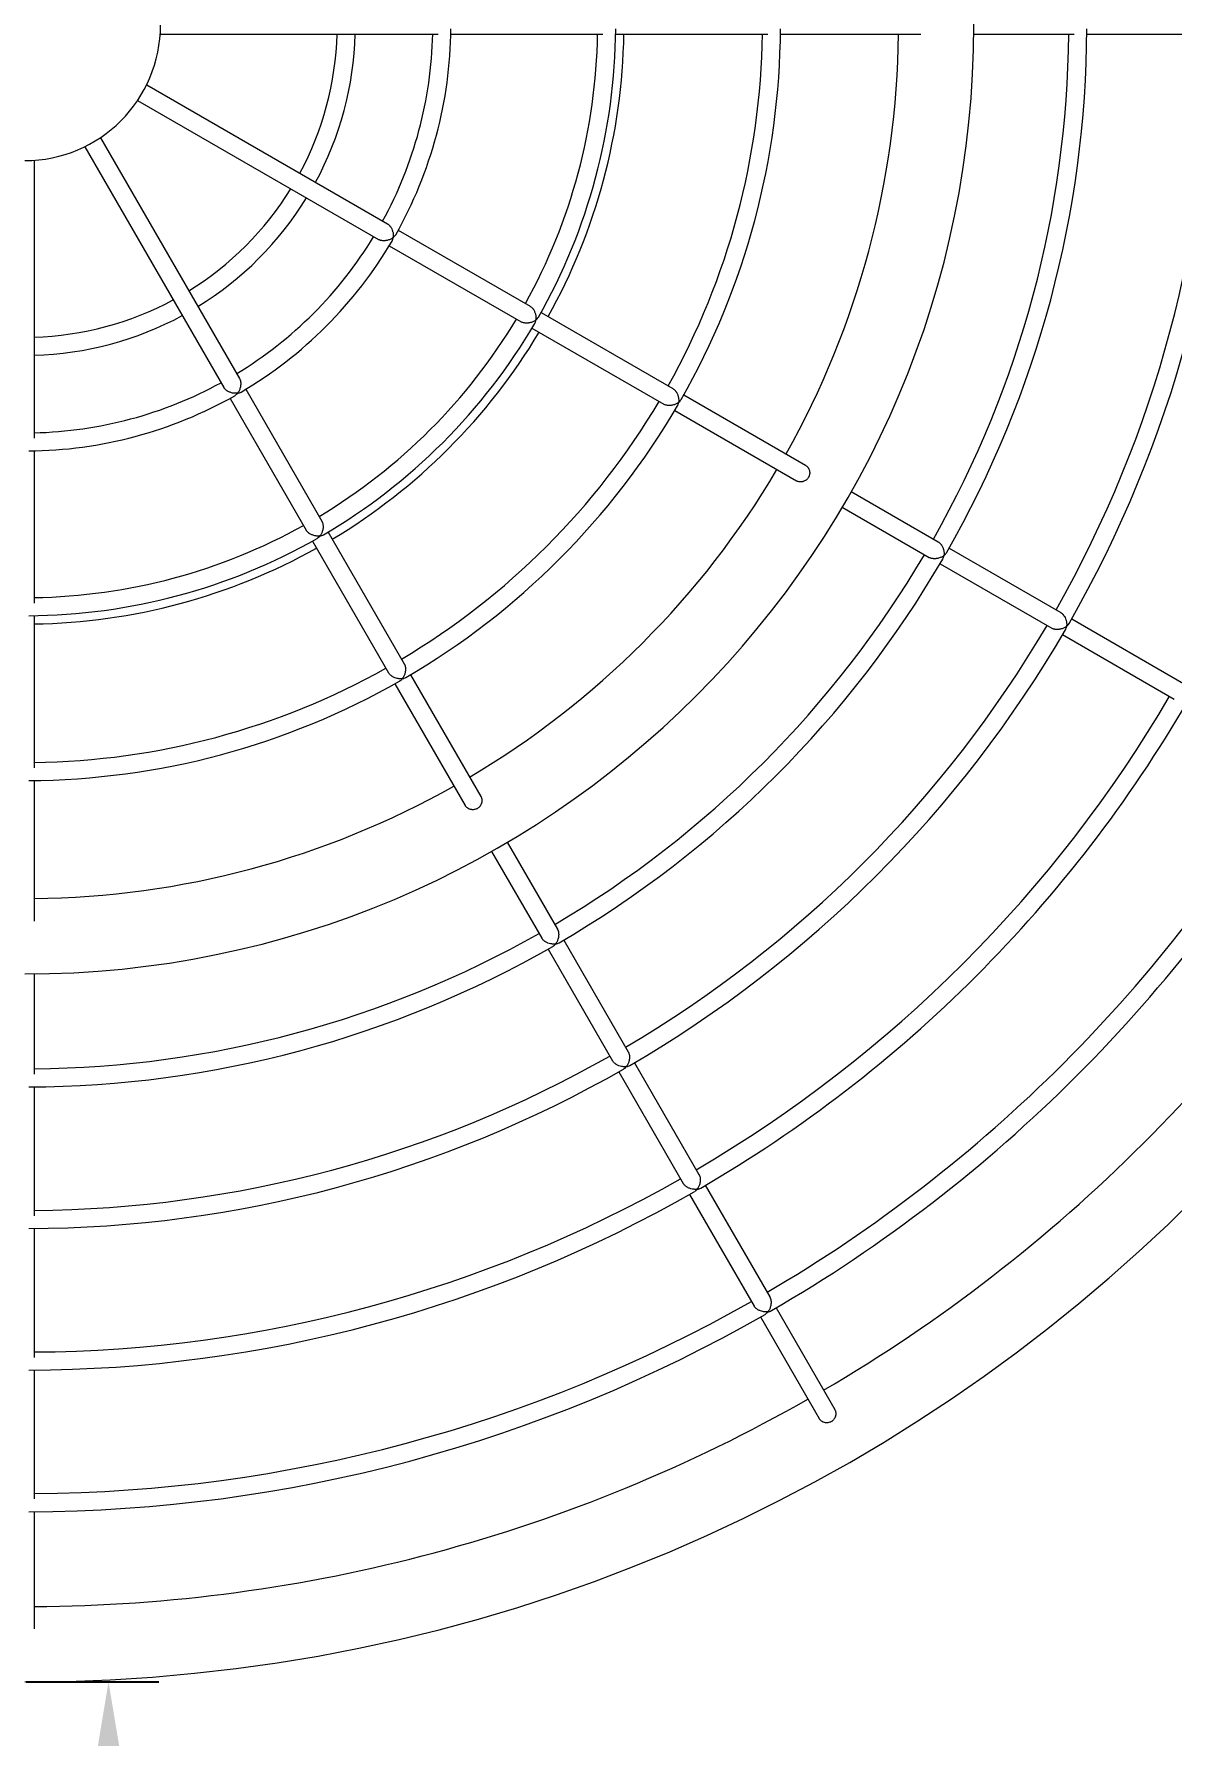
# Model space of a CAD drawing. Extents: x -3650 to 4616, y -3650 to 4857.
# Drawn here: x 9 to 1142, y -1704 to -9 of the extents above; entities that cross this region are included whole.
import ezdxf

# ---------------------------------------------------------------- set-up
doc = ezdxf.new("R2010")
doc.units = 0
doc.header["$LTSCALE"] = 5
doc.header["$PDMODE"] = 1
doc.header["$PDSIZE"] = 20
for name, color, linetype in [('PRODUCT', 3, 'CONTINUOUS'), ('REFERENCE', 9, 'CONTINUOUS'), ('REVIEW_REQUIRED', 30, 'CONTINUOUS')]:
    doc.layers.add(name, color=color, linetype=linetype)
doc.styles.add('LG1', font='arial.ttf', dxfattribs={"height": 185})
doc.styles.get("Standard").update_dxf_attribs({"font": 'SIMPLEX'})
doc.dimstyles.new('LG_DIM', dxfattribs={"dimtxt": 2.5, "dimasz": 2.5, "dimexe": 1.25, "dimexo": 0.625, "dimtad": 1, "dimlunit": 6, "dimtxsty": 'Standard', "dimcen": 2.5, "dimazin": 3, "dimtfac": 1, "dimtmove": 0, "dimatfit": 3, "dimarcsym": 0})

# ---------------------------------------------------------------- blocks, each defined once
blk = doc.blocks.new('*D2')
at = {"layer": 'REFERENCE', "color": 0, "ltscale": 40, "transparency": 16777216}
for p in [(0, 3650), (0, -3650), (4335.8, -3650)]:
    blk.add_point(p, dxfattribs=at)
at = {"layer": 'REVIEW_REQUIRED', "color": 0, "lineweight": -2, "ltscale": 40, "transparency": 16777216}
for p, q in [((1, 3650), (4385.8, 3650)), ((4335.8, 3530), (4335.8, 142.1)), ((4335.8, -3530), (4335.8, -146.9)), ((1, -3650), (4385.8, -3650))]:
    blk.add_line(p, q, dxfattribs=at)
at = {"layer": 'REVIEW_REQUIRED', "color": 0, "ltscale": 40, "transparency": 16777216}
for points in [[(4315.8, 3530), (4355.8, 3530), (4335.8, 3650)], [(4315.8, -3530), (4355.8, -3530), (4335.8, -3650)]]:
    blk.add_solid(points, dxfattribs=at)
at = {"layer": 'REVIEW_REQUIRED', "color": 4, "ltscale": 40, "transparency": 16777216, "insert": (4335.8, -2.4), "char_height": 185, "attachment_point": 5, "style": 'LG1'}
blk.add_mtext('\\A1;7300', dxfattribs=at)
blk = doc.blocks.new('200230pl')
at = {"layer": 'REVIEW_REQUIRED', "color": 0, "linetype": 'Continuous', "lineweight": 0}
for p, q in [((134.7, -9), (411.5, -9)), ((424.1, -9), (575.6, -9)), ((588.2, -9), (739.7, -9)), ((752.3, -9), (892.3, -9)), ((945, -9), (1044.8, -9)), ((1057.5, -9), (1185.8, -9)), ((121.2, -59.6), (360.9, -198)), ((112.2, -75.1), (351.9, -213.5)), ((75.1, -112.2), (213.5, -351.9)), ((9, -134.7), (9, -411.5)), ((59.6, -121.2), (198, -360.9)), ((362.8, -219.8), (494, -295.6)), ((371.8, -204.2), (503, -280)), ((513.9, -286.3), (645.1, -362.1)), ((504.9, -301.9), (636.1, -377.7)), ((204.2, -371.8), (280, -503)), ((219.8, -362.8), (295.6, -494)), ((656, -368.4), (777.2, -438.4)), ((647, -384), (768.2, -453.9)), ((9, -424.1), (9, -575.6)), ((822.9, -464.7), (909.4, -514.6)), ((813.9, -480.3), (900.4, -530.2)), ((301.9, -504.9), (377.7, -636.1)), ((286.3, -513.9), (362.1, -645.1)), ((920.3, -520.9), (1031.5, -585.1)), ((911.3, -536.5), (1022.5, -600.7)), ((9, -588.2), (9, -739.7)), ((1042.4, -591.4), (1153.6, -655.6)), ((1033.4, -607), (1144.6, -671.2)), ((368.4, -656), (438.3, -777.2)), ((384, -647), (453.9, -768.2)), ((9, -752.3), (9, -892.3)), ((464.7, -822.9), (514.6, -909.4)), ((480.3, -813.9), (530.2, -900.4)), ((536.5, -911.3), (600.7, -1022.5)), ((520.9, -920.3), (585.1, -1031.5)), ((9, -945), (9, -1044.8)), ((607, -1033.4), (671.2, -1144.6)), ((591.4, -1042.4), (655.6, -1153.6)), ((9, -1057.5), (9, -1185.8)), ((661.9, -1164.5), (726.1, -1275.7)), ((677.5, -1155.5), (741.7, -1266.7)), ((9, -1198.5), (9, -1326.8)), ((732.4, -1286.6), (790.9, -1387.8)), ((748, -1277.6), (806.4, -1378.8)), ((9, -1339.5), (9, -1467.8)), ((9, -1480.5), (9, -1597.3))]:
    blk.add_line(p, q, dxfattribs=at)
for radius, start, end in [(1650, 270, 90), (945, 270, 90), (135, 270, 0), (311, 331.6583, 358.3417), (329, 331.5676, 358.4324), (406.2, 331.2697, 358.7303), (424.2, 330.4973, 359.5027), (570.3, 330.9043, 359.0957), (588.3, 330.3577, 359.6423), (596.5, 330.8645, 359.1355), (734.4, 330.7022, 359.2978), (752.4, 330.2793, 359.7207), (870, 330.5927, 359.4073), (1039.5, 330.4961, 359.5039), (1057.5, 330.1984, 359.8016), (1180.5, 330.4368, 359.5632), (1198.5, 330.175, 359.825), (311, 301.6583, 328.3417), (329, 301.5676, 328.4324), (406.2, 301.2697, 328.7303), (424.2, 300.4973, 329.5027), (311, 271.6583, 298.3417), (329, 271.5676, 298.4324), (570.3, 300.9043, 329.0957), (588.3, 300.3577, 329.6423), (596.5, 300.8645, 329.1355), (424.2, 270.4973, 299.5027), (406.2, 271.2697, 298.7303), (734.4, 300.7022, 329.2978), (752.4, 300.2793, 329.7207), (870, 300.5927, 329.4073), (570.3, 270.9043, 299.0957), (588.3, 270.3577, 299.6423), (596.5, 270.8645, 299.1355), (1039.5, 300.4961, 329.5039), (1057.5, 300.1984, 329.8016), (1180.5, 300.4368, 329.5632), (1198.5, 300.175, 329.825), (734.4, 270.7022, 299.2978), (752.4, 270.2793, 299.7207), (1321.5, 300.3902, 329.6098), (1339.5, 300.1565, 329.8435), (1462.5, 300.3526, 329.6474), (1480.5, 300.1416, 329.8584), (870, 270.5927, 299.4073), (1575, 300.3274, 329.6726), (1039.5, 270.4961, 299.5039), (1057.5, 270.1984, 299.8016), (1180.5, 270.4368, 299.5632), (1198.5, 270.175, 299.825), (1321.5, 270.3902, 299.6098), (1339.5, 270.1565, 299.8435), (1462.5, 270.3526, 299.6474), (1480.5, 270.1416, 299.8584), (1575, 270.3274, 299.6726)]:
    blk.add_arc((0, 0), radius, start, end, dxfattribs=at)
for points, knots in [([(360.9, -198), (360.9, -198), (361, -198), (361.3, -198.2), (361.5, -198.3), (362, -198.8), (362.4, -199.1), (362.9, -199.6), (363.1, -199.8), (363.4, -200.1), (363.5, -200.3), (363.8, -200.7), (364, -200.9), (364.3, -201.3), (364.4, -201.5), (365, -202.5), (365.4, -203.3), (365.9, -204.6), (366, -205.1), (366.3, -205.9), (366.4, -206.3), (366.5, -206.7)], [0.01706416, 0.01706416, 0.01706416, 0.01706416, 0.01734606, 0.01734606, 0.01806187, 0.01806187, 0.0194935, 0.0194935, 0.02020932, 0.02020932, 0.02092513, 0.02092513, 0.02164095, 0.02164095, 0.02235676, 0.02235676, 0.02522002, 0.02522002, 0.02665164, 0.02665164, 0.02808327, 0.02808327, 0.02808327, 0.02808327]), ([(366.7, -211.7), (366.6, -211.8), (366.5, -211.8), (366.3, -212), (366.2, -212), (365.9, -212.2), (365.7, -212.4), (365.1, -212.7), (364.7, -213), (363.9, -213.4), (363.4, -213.6), (362.4, -214), (361.9, -214.1), (360.9, -214.4), (360.4, -214.5), (359.5, -214.7), (359.3, -214.7), (358.7, -214.8), (358.4, -214.8), (357.6, -214.8), (357, -214.8), (356.1, -214.8), (355.8, -214.8), (355.2, -214.7), (354.9, -214.6), (354.3, -214.5), (354.1, -214.4), (353.5, -214.3), (353.2, -214.2), (352.6, -213.9), (352.2, -213.7), (351.9, -213.5)], [-0.00001916, -0.00001916, -0.00001916, -0.00001916, 0.00041921, 0.00041921, 0.00085758, 0.00085758, 0.00173431, 0.00173431, 0.00348778, 0.00348778, 0.00524126, 0.00524126, 0.00699473, 0.00699473, 0.0087482, 0.0087482, 0.00962494, 0.00962494, 0.01050167, 0.01050167, 0.01225514, 0.01225514, 0.01313188, 0.01313188, 0.01400862, 0.01400862, 0.01488535, 0.01488535, 0.01576209, 0.01576209, 0.01702911, 0.01702911, 0.01702911, 0.01702911]), ([(365.5, -215.3), (365.6, -215), (365.8, -214.7), (366, -214.2), (366.1, -213.9), (366.3, -213.3), (366.4, -213), (366.5, -212.5), (366.6, -212.4), (366.6, -212.1), (366.6, -212), (366.6, -211.9), (366.7, -211.8), (366.7, -211.7)], [0.028780199, 0.028780199, 0.028780199, 0.028780199, 0.030080788, 0.030080788, 0.031381378, 0.031381378, 0.032681967, 0.032681967, 0.033332261, 0.033332261, 0.033657409, 0.033657409, 0.033982556, 0.033982556, 0.033982556, 0.033982556]), ([(366.5, -206.7), (366.6, -207.2), (366.6, -207.6), (366.7, -208.5), (366.8, -208.9), (366.8, -209.7), (366.8, -210.1), (366.8, -210.7), (366.8, -210.9), (366.7, -211.2), (366.7, -211.3), (366.7, -211.5), (366.7, -211.6), (366.7, -211.7)], [0.028083273, 0.028083273, 0.028083273, 0.028083273, 0.029579122, 0.029579122, 0.03107497, 0.03107497, 0.032570819, 0.032570819, 0.033318743, 0.033318743, 0.033692705, 0.033692705, 0.034066667, 0.034066667, 0.034066667, 0.034066667]), ([(366.7, -211.7), (366.7, -211.6), (366.8, -211.6), (366.9, -211.5), (367.1, -211.3), (367.3, -211.2), (367.7, -210.8), (367.9, -210.6), (368.5, -209.9), (368.9, -209.4), (369.2, -208.9)], [-0.000019161, -0.000019161, -0.000019161, -0.000019161, 0.000308224, 0.000308224, 0.000635609, 0.001290379, 0.001290379, 0.002599918, 0.002599918, 0.005218996, 0.005218996, 0.005218996, 0.005218996]), ([(503, -280), (503.1, -280.1), (503.2, -280.1), (503.4, -280.3), (503.6, -280.4), (504.2, -280.8), (504.5, -281.1), (505, -281.6), (505.2, -281.8), (505.5, -282.2), (505.7, -282.4), (506, -282.7), (506.1, -282.9), (506.4, -283.3), (506.5, -283.5), (507.1, -284.6), (507.5, -285.4), (508, -286.7), (508.2, -287.1), (508.4, -288), (508.5, -288.4), (508.6, -288.8)], [0.01705306, 0.01705306, 0.01705306, 0.01705306, 0.01733981, 0.01733981, 0.01805491, 0.01805491, 0.01948509, 0.01948509, 0.02020019, 0.02020019, 0.02091528, 0.02091528, 0.02163037, 0.02163037, 0.02234547, 0.02234547, 0.02520584, 0.02520584, 0.02663603, 0.02663603, 0.02806622, 0.02806622, 0.02806622, 0.02806622]), ([(508.8, -293.8), (508.7, -293.8), (508.6, -293.9), (508.4, -294), (508.3, -294.1), (508.1, -294.3), (507.9, -294.4), (507.3, -294.8), (506.9, -295), (506, -295.5), (505.5, -295.7), (504.6, -296), (504.1, -296.2), (503, -296.5), (502.5, -296.6), (501.7, -296.7), (501.4, -296.8), (500.8, -296.8), (500.5, -296.9), (499.7, -296.9), (499.1, -296.9), (498.2, -296.8), (497.9, -296.8), (497.3, -296.7), (497, -296.7), (496.5, -296.6), (496.2, -296.5), (495.6, -296.3), (495.3, -296.2), (494.7, -296), (494.3, -295.8), (494, -295.6)], [-0.00001911, -0.00001911, -0.00001911, -0.00001911, 0.0004192, 0.0004192, 0.00085751, 0.00085751, 0.00173413, 0.00173413, 0.00348737, 0.00348737, 0.00524061, 0.00524061, 0.00699385, 0.00699385, 0.00874709, 0.00874709, 0.00962371, 0.00962371, 0.01050033, 0.01050033, 0.01225357, 0.01225357, 0.01313019, 0.01313019, 0.01400681, 0.01400681, 0.01488343, 0.01488343, 0.01576005, 0.01576005, 0.01702804, 0.01702804, 0.01702804, 0.01702804]), ([(507.6, -297.3), (507.8, -297.1), (507.9, -296.8), (508.2, -296.2), (508.3, -295.9), (508.5, -295.3), (508.5, -295), (508.7, -294.6), (508.7, -294.4), (508.7, -294.2), (508.7, -294.1), (508.8, -293.9), (508.8, -293.8), (508.8, -293.8)], [0.028798489, 0.028798489, 0.028798489, 0.028798489, 0.030097608, 0.030097608, 0.031396727, 0.031396727, 0.032695846, 0.032695846, 0.033345405, 0.033345405, 0.033670185, 0.033670185, 0.033994965, 0.033994965, 0.033994965, 0.033994965]), ([(508.6, -288.8), (508.7, -289.2), (508.8, -289.7), (508.9, -290.5), (508.9, -290.9), (508.9, -291.8), (508.9, -292.2), (508.9, -292.8), (508.9, -293), (508.9, -293.3), (508.8, -293.4), (508.8, -293.6), (508.8, -293.7), (508.8, -293.8)], [0.028066216, 0.028066216, 0.028066216, 0.028066216, 0.029563468, 0.029563468, 0.031060719, 0.031060719, 0.032557971, 0.032557971, 0.033306597, 0.033306597, 0.033680909, 0.033680909, 0.034055222, 0.034055222, 0.034055222, 0.034055222]), ([(508.8, -293.8), (508.9, -293.7), (508.9, -293.6), (509.1, -293.5), (509.2, -293.4), (509.4, -293.2), (509.8, -292.9), (510, -292.7), (510.6, -292), (511, -291.5), (511.3, -291)], [-0.000019108, -0.000019108, -0.000019108, -0.000019108, 0.000307909, 0.000307909, 0.000634926, 0.00128896, 0.00128896, 0.002597029, 0.002597029, 0.005213166, 0.005213166, 0.005213166, 0.005213166]), ([(213.5, -351.9), (213.6, -352), (213.7, -352.1), (213.8, -352.4), (214, -352.7), (214.2, -353.2), (214.3, -353.5), (214.4, -354), (214.5, -354.3), (214.7, -355.2), (214.8, -355.8), (214.8, -356.7), (214.8, -357), (214.8, -357.5), (214.8, -357.8), (214.8, -358.7), (214.7, -359.2), (214.6, -360.1), (214.5, -360.3), (214.4, -360.9), (214.3, -361.1), (214.1, -361.9), (214, -362.4), (213.6, -363.4), (213.4, -363.8), (213, -364.7), (212.7, -365.1), (212.4, -365.7), (212.2, -365.9), (212, -366.2), (212, -366.3), (211.8, -366.5), (211.8, -366.6), (211.7, -366.7)], [0.01706417, 0.01706417, 0.01706417, 0.01706417, 0.01742875, 0.01742875, 0.01830443, 0.01830443, 0.01918011, 0.01918011, 0.02005579, 0.02005579, 0.02180715, 0.02180715, 0.02268283, 0.02268283, 0.02355851, 0.02355851, 0.02530987, 0.02530987, 0.02618555, 0.02618555, 0.02706123, 0.02706123, 0.02881259, 0.02881259, 0.03056395, 0.03056395, 0.03231531, 0.03231531, 0.03319099, 0.03319099, 0.03362883, 0.03362883, 0.03406667, 0.03406667, 0.03406667, 0.03406667]), ([(206.7, -366.5), (205.9, -366.3), (205.1, -366.1), (203.8, -365.6), (203.4, -365.4), (202.5, -365), (202.1, -364.8), (201.5, -364.4), (201.3, -364.3), (200.9, -364), (200.7, -363.8), (200.1, -363.4), (199.8, -363.1), (199.1, -362.4), (198.8, -362), (198.3, -361.4), (198.1, -361.1), (198, -360.9)], [0.0059931, 0.0059931, 0.0059931, 0.0059931, 0.00885793, 0.00885793, 0.01029035, 0.01029035, 0.01172276, 0.01172276, 0.01243897, 0.01243897, 0.01315517, 0.01315517, 0.01458759, 0.01458759, 0.01602, 0.01602, 0.01702911, 0.01702911, 0.01702911, 0.01702911]), ([(211.7, -366.7), (211.6, -366.7), (211.5, -366.7), (211.3, -366.7), (211, -366.8), (210.7, -366.8), (210.1, -366.8), (209.7, -366.8), (208.9, -366.8), (208.5, -366.7), (207.6, -366.6), (207.2, -366.6), (206.7, -366.5)], [-0.000019161, -0.000019161, -0.000019161, -0.000019161, 0.000356606, 0.000356606, 0.000732372, 0.001483905, 0.001483905, 0.002986971, 0.002986971, 0.004490037, 0.004490037, 0.005993103, 0.005993103, 0.005993103, 0.005993103]), ([(208.9, -369.2), (209.1, -369), (209.4, -368.9), (209.9, -368.5), (210.1, -368.3), (210.6, -367.9), (210.8, -367.7), (211.2, -367.3), (211.3, -367.2), (211.4, -367), (211.5, -366.9), (211.6, -366.8), (211.6, -366.7), (211.7, -366.7)], [0.028780199, 0.028780199, 0.028780199, 0.028780199, 0.030080788, 0.030080788, 0.031381378, 0.031381378, 0.032681967, 0.032681967, 0.033332261, 0.033332261, 0.033657409, 0.033657409, 0.033982556, 0.033982556, 0.033982556, 0.033982556]), ([(211.7, -366.7), (211.8, -366.7), (211.9, -366.6), (212, -366.6), (212.3, -366.6), (212.5, -366.5), (213, -366.4), (213.3, -366.3), (214.2, -366), (214.7, -365.8), (215.3, -365.5)], [-0.000019161, -0.000019161, -0.000019161, -0.000019161, 0.000308224, 0.000308224, 0.000635609, 0.001290379, 0.001290379, 0.002599918, 0.002599918, 0.005218996, 0.005218996, 0.005218996, 0.005218996]), ([(645.1, -362.1), (645.2, -362.1), (645.3, -362.2), (645.5, -362.3), (645.7, -362.5), (646.3, -362.9), (646.6, -363.2), (647.2, -363.7), (647.3, -363.9), (647.6, -364.2), (647.8, -364.4), (648.1, -364.8), (648.2, -365), (648.5, -365.4), (648.6, -365.6), (649.3, -366.6), (649.7, -367.5), (650.2, -368.7), (650.3, -369.2), (650.5, -370), (650.6, -370.4), (650.7, -370.8)], [0.0170469, 0.0170469, 0.0170469, 0.0170469, 0.01733634, 0.01733634, 0.01805103, 0.01805103, 0.01948042, 0.01948042, 0.02019511, 0.02019511, 0.0209098, 0.0209098, 0.0216245, 0.0216245, 0.02233919, 0.02233919, 0.02519796, 0.02519796, 0.02662734, 0.02662734, 0.02805673, 0.02805673, 0.02805673, 0.02805673]), ([(650.7, -370.8), (650.8, -371.3), (650.9, -371.7), (651, -372.6), (651, -373), (651.1, -373.8), (651, -374.2), (651, -374.8), (651, -375), (651, -375.3), (651, -375.4), (650.9, -375.6), (650.9, -375.7), (650.9, -375.8)], [0.028056729, 0.028056729, 0.028056729, 0.028056729, 0.029554768, 0.029554768, 0.031052806, 0.031052806, 0.032550844, 0.032550844, 0.033299863, 0.033299863, 0.033674373, 0.033674373, 0.034048883, 0.034048883, 0.034048883, 0.034048883]), ([(650.9, -375.8), (650.8, -375.9), (650.7, -375.9), (650.6, -376.1), (650.5, -376.1), (650.2, -376.3), (650, -376.5), (649.4, -376.8), (649, -377.1), (648.1, -377.5), (647.6, -377.7), (646.7, -378.1), (646.2, -378.2), (645.2, -378.5), (644.6, -378.6), (643.8, -378.8), (643.5, -378.8), (643, -378.9), (642.7, -378.9), (641.8, -379), (641.2, -379), (640.3, -378.9), (640.1, -378.9), (639.5, -378.8), (639.2, -378.7), (638.6, -378.6), (638.3, -378.5), (637.8, -378.4), (637.5, -378.3), (636.8, -378), (636.5, -377.9), (636.1, -377.7)], [-0.00001908, -0.00001908, -0.00001908, -0.00001908, 0.0004192, 0.0004192, 0.00085748, 0.00085748, 0.00173403, 0.00173403, 0.00348714, 0.00348714, 0.00524025, 0.00524025, 0.00699336, 0.00699336, 0.00874647, 0.00874647, 0.00962303, 0.00962303, 0.01049958, 0.01049958, 0.01225269, 0.01225269, 0.01312924, 0.01312924, 0.0140058, 0.0140058, 0.01488235, 0.01488235, 0.01575891, 0.01575891, 0.01702744, 0.01702744, 0.01702744, 0.01702744]), ([(649.7, -379.4), (649.9, -379.1), (650, -378.8), (650.3, -378.3), (650.4, -378), (650.6, -377.4), (650.7, -377.1), (650.8, -376.6), (650.8, -376.5), (650.9, -376.2), (650.9, -376.1), (650.9, -376), (650.9, -375.9), (650.9, -375.8)], [0.028808755, 0.028808755, 0.028808755, 0.028808755, 0.030107051, 0.030107051, 0.031405346, 0.031405346, 0.032703642, 0.032703642, 0.03335279, 0.03335279, 0.033677363, 0.033677363, 0.034001937, 0.034001937, 0.034001937, 0.034001937]), ([(650.9, -375.8), (651, -375.8), (651.1, -375.7), (651.2, -375.6), (651.4, -375.4), (651.6, -375.3), (651.9, -374.9), (652.1, -374.7), (652.8, -374), (653.1, -373.5), (653.4, -373)], [-0.000019078, -0.000019078, -0.000019078, -0.000019078, 0.000307733, 0.000307733, 0.000634544, 0.001288166, 0.001288166, 0.002595411, 0.002595411, 0.005209901, 0.005209901, 0.005209901, 0.005209901]), ([(777.2, -438.4), (777.5, -438.5), (777.7, -438.7), (778.4, -439.2), (778.8, -439.5), (779.4, -440.2), (779.6, -440.4), (779.9, -440.8), (780, -441.1), (780.3, -441.6), (780.5, -441.8), (780.7, -442.3), (780.8, -442.6), (781.1, -443.4), (781.3, -444), (781.4, -444.8), (781.4, -445.1), (781.5, -445.7), (781.5, -446), (781.5, -446.3)], [0.068516189, 0.068516189, 0.068516189, 0.068516189, 0.069452603, 0.069452603, 0.071216985, 0.071216985, 0.072099176, 0.072099176, 0.072981368, 0.072981368, 0.073863559, 0.073863559, 0.07474575, 0.07474575, 0.076510133, 0.076510133, 0.077392324, 0.077392324, 0.078274516, 0.078274516, 0.078274516, 0.078274516]), ([(781.5, -446.3), (781.4, -446.9), (781.4, -447.5), (781.1, -448.4), (781.1, -448.6), (780.9, -449.2), (780.8, -449.5), (780.4, -450.3), (780.1, -450.8), (779.4, -451.8), (779, -452.2), (778.4, -452.8), (778.1, -453), (777.7, -453.3), (777.4, -453.5), (776.7, -454), (776.1, -454.2), (775.3, -454.5), (775, -454.6), (774.5, -454.8), (774.2, -454.8), (773.3, -455), (772.8, -455), (771.9, -455), (771.6, -455), (771, -454.9), (770.8, -454.9), (770.2, -454.7), (770, -454.7), (769.4, -454.5), (769.2, -454.4), (768.7, -454.2), (768.5, -454.1), (768.2, -453.9)], [0.02179915, 0.02179915, 0.02179915, 0.02179915, 0.02356448, 0.02356448, 0.02444714, 0.02444714, 0.02532981, 0.02532981, 0.02709513, 0.02709513, 0.02886046, 0.02886046, 0.02974313, 0.02974313, 0.03062579, 0.03062579, 0.03239112, 0.03239112, 0.03327378, 0.03327378, 0.03415644, 0.03415644, 0.03592177, 0.03592177, 0.03680444, 0.03680444, 0.0376871, 0.0376871, 0.03856976, 0.03856976, 0.03945243, 0.03945243, 0.04027941, 0.04027941, 0.04027941, 0.04027941]), ([(288.8, -508.6), (288, -508.4), (287.1, -508.2), (285.8, -507.7), (285.4, -507.5), (284.6, -507.1), (284.2, -506.9), (283.5, -506.5), (283.3, -506.4), (282.9, -506.1), (282.7, -506), (282.2, -505.5), (281.8, -505.2), (281.1, -504.5), (280.8, -504.2), (280.3, -503.5), (280.2, -503.3), (280, -503)], [0.00599863, 0.00599863, 0.00599863, 0.00599863, 0.00886039, 0.00886039, 0.01029128, 0.01029128, 0.01172216, 0.01172216, 0.0124376, 0.0124376, 0.01315304, 0.01315304, 0.01458392, 0.01458392, 0.01601481, 0.01601481, 0.01702803, 0.01702803, 0.01702803, 0.01702803]), ([(295.6, -494), (295.7, -494.1), (295.7, -494.2), (295.9, -494.5), (296, -494.8), (296.2, -495.3), (296.3, -495.6), (296.5, -496.2), (296.6, -496.5), (296.7, -497.3), (296.8, -497.9), (296.9, -498.8), (296.9, -499.1), (296.9, -499.7), (296.9, -500), (296.8, -500.8), (296.8, -501.4), (296.6, -502.2), (296.6, -502.5), (296.5, -503), (296.4, -503.3), (296.2, -504), (296, -504.5), (295.7, -505.5), (295.5, -506), (295, -506.8), (294.8, -507.3), (294.4, -507.9), (294.3, -508.1), (294.1, -508.3), (294, -508.4), (293.9, -508.6), (293.8, -508.7), (293.8, -508.8)], [0.01705307, 0.01705307, 0.01705307, 0.01705307, 0.01741861, 0.01741861, 0.01829422, 0.01829422, 0.01916983, 0.01916983, 0.02004544, 0.02004544, 0.02179667, 0.02179667, 0.02267228, 0.02267228, 0.02354789, 0.02354789, 0.02529911, 0.02529911, 0.02617472, 0.02617472, 0.02705033, 0.02705033, 0.02880156, 0.02880156, 0.03055278, 0.03055278, 0.032304, 0.032304, 0.03317961, 0.03317961, 0.03361742, 0.03361742, 0.03405522, 0.03405522, 0.03405522, 0.03405522]), ([(293.8, -508.8), (293.8, -508.8), (293.9, -508.8), (294.1, -508.7), (294.3, -508.7), (294.6, -508.7), (295, -508.5), (295.4, -508.5), (296.2, -508.2), (296.8, -507.9), (297.3, -507.6)], [-0.000019108, -0.000019108, -0.000019108, -0.000019108, 0.000307909, 0.000307909, 0.000634926, 0.00128896, 0.00128896, 0.002597029, 0.002597029, 0.005213166, 0.005213166, 0.005213166, 0.005213166]), ([(293.8, -508.8), (293.7, -508.8), (293.6, -508.8), (293.4, -508.8), (293.1, -508.9), (292.8, -508.9), (292.2, -508.9), (291.8, -508.9), (290.9, -508.9), (290.5, -508.9), (289.7, -508.8), (289.2, -508.7), (288.8, -508.6)], [-0.000019108, -0.000019108, -0.000019108, -0.000019108, 0.000357001, 0.000357001, 0.000733109, 0.001485326, 0.001485326, 0.00298976, 0.00298976, 0.004494195, 0.004494195, 0.005998629, 0.005998629, 0.005998629, 0.005998629]), ([(291, -511.3), (291.2, -511.1), (291.5, -511), (292, -510.6), (292.2, -510.4), (292.7, -510), (292.9, -509.8), (293.2, -509.4), (293.3, -509.3), (293.5, -509.1), (293.5, -509.1), (293.6, -508.9), (293.7, -508.9), (293.8, -508.8)], [0.028798489, 0.028798489, 0.028798489, 0.028798489, 0.030097608, 0.030097608, 0.031396727, 0.031396727, 0.032695846, 0.032695846, 0.033345405, 0.033345405, 0.033670185, 0.033670185, 0.033994965, 0.033994965, 0.033994965, 0.033994965]), ([(909.4, -514.6), (909.4, -514.7), (909.5, -514.7), (909.8, -514.9), (910, -515), (910.5, -515.4), (910.9, -515.7), (911.4, -516.3), (911.6, -516.4), (911.9, -516.8), (912, -517), (912.3, -517.4), (912.5, -517.6), (912.7, -518), (912.9, -518.2), (913.5, -519.2), (913.9, -520), (914.4, -521.3), (914.5, -521.7), (914.8, -522.6), (914.9, -523), (915, -523.4)], [0.0170406, 0.0170406, 0.0170406, 0.0170406, 0.01733279, 0.01733279, 0.01804707, 0.01804707, 0.01947563, 0.01947563, 0.02018992, 0.02018992, 0.0209042, 0.0209042, 0.02161848, 0.02161848, 0.02233276, 0.02233276, 0.02518989, 0.02518989, 0.02661845, 0.02661845, 0.02804701, 0.02804701, 0.02804701, 0.02804701]), ([(915, -523.4), (915, -523.8), (915.1, -524.3), (915.2, -525.1), (915.3, -525.5), (915.3, -526.4), (915.3, -526.8), (915.3, -527.4), (915.2, -527.6), (915.2, -527.9), (915.2, -528), (915.2, -528.2), (915.2, -528.3), (915.2, -528.4)], [0.028047015, 0.028047015, 0.028047015, 0.028047015, 0.029545863, 0.029545863, 0.031044712, 0.031044712, 0.032543561, 0.032543561, 0.033292985, 0.033292985, 0.033667697, 0.033667697, 0.034042409, 0.034042409, 0.034042409, 0.034042409]), ([(915.2, -528.4), (915.1, -528.4), (915, -528.5), (914.8, -528.6), (914.7, -528.7), (914.4, -528.9), (914.2, -529), (913.6, -529.4), (913.2, -529.6), (912.3, -530.1), (911.9, -530.3), (910.9, -530.6), (910.4, -530.8), (909.4, -531.1), (908.9, -531.2), (908, -531.3), (907.8, -531.4), (907.2, -531.4), (906.9, -531.5), (906, -531.5), (905.5, -531.5), (904.6, -531.5), (904.3, -531.4), (903.7, -531.3), (903.4, -531.3), (902.8, -531.2), (902.5, -531.1), (902, -530.9), (901.7, -530.8), (901.1, -530.6), (900.7, -530.4), (900.4, -530.2)], [-0.00001905, -0.00001905, -0.00001905, -0.00001905, 0.0004192, 0.0004192, 0.00085744, 0.00085744, 0.00173393, 0.00173393, 0.00348691, 0.00348691, 0.00523988, 0.00523988, 0.00699286, 0.00699286, 0.00874583, 0.00874583, 0.00962232, 0.00962232, 0.01049881, 0.01049881, 0.01225179, 0.01225179, 0.01312828, 0.01312828, 0.01400476, 0.01400476, 0.01488125, 0.01488125, 0.01575774, 0.01575774, 0.01702684, 0.01702684, 0.01702684, 0.01702684]), ([(914, -531.9), (914.1, -531.7), (914.3, -531.4), (914.5, -530.8), (914.6, -530.6), (914.8, -530), (914.9, -529.6), (915, -529.2), (915, -529), (915.1, -528.8), (915.1, -528.7), (915.1, -528.5), (915.1, -528.4), (915.2, -528.4)], [0.028819339, 0.028819339, 0.028819339, 0.028819339, 0.030116787, 0.030116787, 0.031414235, 0.031414235, 0.032711684, 0.032711684, 0.033360408, 0.033360408, 0.03368477, 0.03368477, 0.034009132, 0.034009132, 0.034009132, 0.034009132]), ([(915.2, -528.4), (915.2, -528.3), (915.3, -528.3), (915.4, -528.2), (915.6, -528), (915.8, -527.8), (916.1, -527.5), (916.4, -527.3), (917, -526.6), (917.4, -526.1), (917.6, -525.6)], [-0.000019048, -0.000019048, -0.000019048, -0.000019048, 0.000307551, 0.000307551, 0.000634151, 0.001287349, 0.001287349, 0.002593746, 0.002593746, 0.005206541, 0.005206541, 0.005206541, 0.005206541]), ([(1031.5, -585.1), (1031.6, -585.2), (1031.6, -585.2), (1031.9, -585.4), (1032.1, -585.5), (1032.6, -585.9), (1033, -586.2), (1033.5, -586.8), (1033.7, -586.9), (1034, -587.3), (1034.1, -587.5), (1034.4, -587.9), (1034.6, -588.1), (1034.8, -588.5), (1035, -588.7), (1035.6, -589.7), (1036, -590.5), (1036.5, -591.8), (1036.6, -592.2), (1036.9, -593.1), (1037, -593.5), (1037.1, -593.9)], [0.01703879, 0.01703879, 0.01703879, 0.01703879, 0.01733176, 0.01733176, 0.01804593, 0.01804593, 0.01947425, 0.01947425, 0.02018842, 0.02018842, 0.02090258, 0.02090258, 0.02161674, 0.02161674, 0.02233091, 0.02233091, 0.02518756, 0.02518756, 0.02661589, 0.02661589, 0.02804421, 0.02804421, 0.02804421, 0.02804421]), ([(1037.3, -598.9), (1037.2, -598.9), (1037.1, -599), (1036.9, -599.1), (1036.8, -599.2), (1036.5, -599.4), (1036.3, -599.5), (1035.7, -599.9), (1035.3, -600.1), (1034.4, -600.6), (1034, -600.8), (1033, -601.1), (1032.5, -601.3), (1031.5, -601.6), (1031, -601.7), (1030.1, -601.8), (1029.9, -601.9), (1029.3, -601.9), (1029, -602), (1028.2, -602), (1027.6, -602), (1026.7, -602), (1026.4, -601.9), (1025.8, -601.8), (1025.5, -601.8), (1024.9, -601.7), (1024.7, -601.6), (1024.1, -601.4), (1023.8, -601.3), (1023.2, -601.1), (1022.8, -600.9), (1022.5, -600.7)], [-0.00001904, -0.00001904, -0.00001904, -0.00001904, 0.0004192, 0.0004192, 0.00085743, 0.00085743, 0.0017339, 0.0017339, 0.00348684, 0.00348684, 0.00523978, 0.00523978, 0.00699271, 0.00699271, 0.00874565, 0.00874565, 0.00962212, 0.00962212, 0.01049859, 0.01049859, 0.01225153, 0.01225153, 0.013128, 0.013128, 0.01400447, 0.01400447, 0.01488093, 0.01488093, 0.0157574, 0.0157574, 0.01702666, 0.01702666, 0.01702666, 0.01702666]), ([(1036.1, -602.4), (1036.2, -602.2), (1036.4, -601.9), (1036.6, -601.3), (1036.7, -601.1), (1036.9, -600.5), (1037, -600.1), (1037.1, -599.7), (1037.2, -599.5), (1037.2, -599.3), (1037.2, -599.2), (1037.2, -599), (1037.3, -598.9), (1037.3, -598.9)], [0.028822403, 0.028822403, 0.028822403, 0.028822403, 0.030119606, 0.030119606, 0.031416809, 0.031416809, 0.032714012, 0.032714012, 0.033362614, 0.033362614, 0.033686915, 0.033686915, 0.034011216, 0.034011216, 0.034011216, 0.034011216]), ([(1037.1, -593.9), (1037.2, -594.3), (1037.2, -594.8), (1037.3, -595.6), (1037.4, -596), (1037.4, -596.9), (1037.4, -597.3), (1037.4, -597.9), (1037.3, -598.1), (1037.3, -598.4), (1037.3, -598.5), (1037.3, -598.7), (1037.3, -598.8), (1037.3, -598.9)], [0.028044214, 0.028044214, 0.028044214, 0.028044214, 0.029543297, 0.029543297, 0.031042381, 0.031042381, 0.032541464, 0.032541464, 0.033291005, 0.033291005, 0.033665776, 0.033665776, 0.034040547, 0.034040547, 0.034040547, 0.034040547]), ([(1037.3, -598.9), (1037.3, -598.8), (1037.4, -598.8), (1037.5, -598.7), (1037.7, -598.5), (1037.9, -598.3), (1038.3, -598), (1038.5, -597.8), (1039.1, -597.1), (1039.5, -596.6), (1039.8, -596.1)], [-0.000019039, -0.000019039, -0.000019039, -0.000019039, 0.000307499, 0.000307499, 0.000634037, 0.001287113, 0.001287113, 0.002593265, 0.002593265, 0.005205569, 0.005205569, 0.005205569, 0.005205569]), ([(377.7, -636.1), (377.7, -636.2), (377.8, -636.3), (378, -636.7), (378.1, -636.9), (378.3, -637.5), (378.4, -637.7), (378.5, -638.3), (378.6, -638.6), (378.8, -639.4), (378.9, -640), (378.9, -640.9), (378.9, -641.2), (378.9, -641.8), (378.9, -642.1), (378.9, -642.9), (378.8, -643.5), (378.7, -644.3), (378.6, -644.6), (378.5, -645.1), (378.5, -645.4), (378.2, -646.2), (378.1, -646.7), (377.7, -647.6), (377.5, -648.1), (377.1, -649), (376.9, -649.4), (376.5, -650), (376.3, -650.2), (376.1, -650.5), (376.1, -650.6), (375.9, -650.7), (375.9, -650.8), (375.8, -650.9)], [0.0170469, 0.0170469, 0.0170469, 0.0170469, 0.01741299, 0.01741299, 0.01828857, 0.01828857, 0.01916414, 0.01916414, 0.02003971, 0.02003971, 0.02179086, 0.02179086, 0.02266643, 0.02266643, 0.023542, 0.023542, 0.02529315, 0.02529315, 0.02616872, 0.02616872, 0.0270443, 0.0270443, 0.02879544, 0.02879544, 0.03054659, 0.03054659, 0.03229774, 0.03229774, 0.03317331, 0.03317331, 0.0336111, 0.0336111, 0.03404888, 0.03404888, 0.03404888, 0.03404888]), ([(370.8, -650.7), (370, -650.6), (369.2, -650.3), (367.9, -649.8), (367.5, -649.6), (366.6, -649.2), (366.2, -649), (365.6, -648.6), (365.4, -648.5), (365, -648.2), (364.8, -648.1), (364.2, -647.6), (363.9, -647.3), (363.2, -646.7), (362.9, -646.3), (362.4, -645.7), (362.2, -645.4), (362.1, -645.1)], [0.00600173, 0.00600173, 0.00600173, 0.00600173, 0.00886179, 0.00886179, 0.01029182, 0.01029182, 0.01172185, 0.01172185, 0.01243686, 0.01243686, 0.01315188, 0.01315188, 0.01458191, 0.01458191, 0.01601194, 0.01601194, 0.01702744, 0.01702744, 0.01702744, 0.01702744]), ([(375.8, -650.9), (375.7, -650.9), (375.6, -650.9), (375.4, -651), (375.1, -651), (374.8, -651), (374.2, -651.1), (373.8, -651.1), (373, -651), (372.6, -651), (371.7, -650.9), (371.3, -650.8), (370.8, -650.7)], [-0.000019078, -0.000019078, -0.000019078, -0.000019078, 0.000357222, 0.000357222, 0.000733522, 0.001486123, 0.001486123, 0.002991324, 0.002991324, 0.004496525, 0.004496525, 0.006001726, 0.006001726, 0.006001726, 0.006001726]), ([(373, -653.4), (373.3, -653.3), (373.5, -653.1), (374, -652.7), (374.3, -652.6), (374.7, -652.1), (374.9, -651.9), (375.3, -651.6), (375.4, -651.4), (375.5, -651.2), (375.6, -651.2), (375.7, -651.1), (375.8, -651), (375.8, -650.9)], [0.028808755, 0.028808755, 0.028808755, 0.028808755, 0.030107051, 0.030107051, 0.031405346, 0.031405346, 0.032703642, 0.032703642, 0.03335279, 0.03335279, 0.033677363, 0.033677363, 0.034001937, 0.034001937, 0.034001937, 0.034001937]), ([(375.8, -650.9), (375.9, -650.9), (376, -650.9), (376.1, -650.9), (376.4, -650.8), (376.6, -650.8), (377.1, -650.7), (377.4, -650.6), (378.3, -650.3), (378.9, -650), (379.4, -649.7)], [-0.000019078, -0.000019078, -0.000019078, -0.000019078, 0.000307733, 0.000307733, 0.000634544, 0.001288166, 0.001288166, 0.002595411, 0.002595411, 0.005209901, 0.005209901, 0.005209901, 0.005209901]), ([(446.3, -781.5), (446, -781.5), (445.7, -781.5), (445.1, -781.4), (444.9, -781.4), (444, -781.3), (443.4, -781.1), (442.6, -780.8), (442.3, -780.7), (441.8, -780.5), (441.6, -780.3), (440.8, -779.9), (440.4, -779.6), (439.7, -779), (439.5, -778.8), (439.2, -778.4), (438.8, -778), (438.5, -777.5), (438.4, -777.3), (438.4, -777.3), (438.3, -777.2)], [0.034693417, 0.034693417, 0.034693417, 0.034693417, 0.035575857, 0.035575857, 0.036458298, 0.036458298, 0.038223178, 0.038223178, 0.039105619, 0.039105619, 0.039988059, 0.039988059, 0.041752939, 0.041752939, 0.04263538, 0.04263538, 0.04351782, 0.04440026, 0.04440026, 0.044461795, 0.044461795, 0.044461795, 0.044461795]), ([(453.9, -768.2), (454.1, -768.5), (454.2, -768.7), (454.5, -769.4), (454.7, -770), (454.9, -771), (455, -771.6), (455, -772.5), (455, -772.7), (455, -773.3), (454.9, -773.6), (454.8, -774.2), (454.8, -774.5), (454.6, -775), (454.5, -775.3), (454.2, -776.1), (454, -776.7), (453.5, -777.4), (453.3, -777.6), (453, -778.1), (452.8, -778.4), (452.2, -779), (451.8, -779.4), (451, -779.9), (450.8, -780.1), (450.3, -780.4), (450, -780.5), (449.2, -780.9), (448.7, -781.1), (447.5, -781.4), (446.9, -781.4), (446.3, -781.5)], [0.01620772, 0.01620772, 0.01620772, 0.01620772, 0.01703438, 0.01703438, 0.01880029, 0.01880029, 0.02056619, 0.02056619, 0.02144914, 0.02144914, 0.02233209, 0.02233209, 0.02321505, 0.02321505, 0.024098, 0.024098, 0.0258639, 0.0258639, 0.02674685, 0.02674685, 0.0276298, 0.0276298, 0.02939571, 0.02939571, 0.03027866, 0.03027866, 0.03116161, 0.03116161, 0.03292751, 0.03292751, 0.03469342, 0.03469342, 0.03469342, 0.03469342]), ([(523.4, -915), (522.6, -914.8), (521.7, -914.5), (520.4, -914.1), (520, -913.9), (519.2, -913.5), (518.8, -913.2), (518.2, -912.9), (518, -912.7), (517.6, -912.5), (517.4, -912.3), (516.8, -911.9), (516.4, -911.6), (515.7, -910.9), (515.4, -910.5), (515, -909.9), (514.8, -909.6), (514.6, -909.4)], [0.00600492, 0.00600492, 0.00600492, 0.00600492, 0.00886323, 0.00886323, 0.01029238, 0.01029238, 0.01172154, 0.01172154, 0.01243612, 0.01243612, 0.0131507, 0.0131507, 0.01457985, 0.01457985, 0.01600901, 0.01600901, 0.01702683, 0.01702683, 0.01702683, 0.01702683]), ([(528.4, -915.2), (528.3, -915.2), (528.2, -915.2), (528, -915.2), (527.7, -915.2), (527.4, -915.3), (526.8, -915.3), (526.4, -915.3), (525.6, -915.3), (525.1, -915.2), (524.3, -915.1), (523.8, -915), (523.4, -915)], [-0.000019048, -0.000019048, -0.000019048, -0.000019048, 0.00035745, 0.00035745, 0.000733947, 0.001486943, 0.001486943, 0.002992934, 0.002992934, 0.004498924, 0.004498924, 0.006004915, 0.006004915, 0.006004915, 0.006004915]), ([(525.6, -917.6), (525.8, -917.5), (526.1, -917.3), (526.6, -917), (526.8, -916.8), (527.3, -916.4), (527.5, -916.1), (527.8, -915.8), (527.9, -915.7), (528.1, -915.5), (528.2, -915.4), (528.3, -915.3), (528.3, -915.2), (528.4, -915.2)], [0.028819339, 0.028819339, 0.028819339, 0.028819339, 0.030116787, 0.030116787, 0.031414235, 0.031414235, 0.032711684, 0.032711684, 0.033360408, 0.033360408, 0.03368477, 0.03368477, 0.034009132, 0.034009132, 0.034009132, 0.034009132]), ([(530.2, -900.4), (530.3, -900.5), (530.3, -900.6), (530.5, -900.9), (530.6, -901.2), (530.8, -901.7), (530.9, -902), (531.1, -902.5), (531.2, -902.8), (531.4, -903.7), (531.4, -904.3), (531.5, -905.2), (531.5, -905.4), (531.5, -906), (531.5, -906.3), (531.4, -907.2), (531.4, -907.7), (531.2, -908.6), (531.2, -908.8), (531.1, -909.4), (531, -909.6), (530.8, -910.4), (530.6, -910.9), (530.3, -911.9), (530.1, -912.3), (529.6, -913.2), (529.4, -913.6), (529, -914.2), (528.9, -914.4), (528.7, -914.7), (528.6, -914.8), (528.5, -915), (528.4, -915.1), (528.4, -915.2)], [0.0170406, 0.0170406, 0.0170406, 0.0170406, 0.01740726, 0.01740726, 0.01828279, 0.01828279, 0.01915833, 0.01915833, 0.02003386, 0.02003386, 0.02178493, 0.02178493, 0.02266046, 0.02266046, 0.023536, 0.023536, 0.02528707, 0.02528707, 0.0261626, 0.0261626, 0.02703814, 0.02703814, 0.0287892, 0.0287892, 0.03054027, 0.03054027, 0.03229134, 0.03229134, 0.03316688, 0.03316688, 0.03360464, 0.03360464, 0.03404241, 0.03404241, 0.03404241, 0.03404241]), ([(528.4, -915.2), (528.4, -915.1), (528.5, -915.1), (528.7, -915.1), (528.9, -915.1), (529.2, -915), (529.7, -914.9), (530, -914.8), (530.8, -914.5), (531.4, -914.3), (531.9, -914)], [-0.000019048, -0.000019048, -0.000019048, -0.000019048, 0.000307551, 0.000307551, 0.000634151, 0.001287349, 0.001287349, 0.002593746, 0.002593746, 0.005206541, 0.005206541, 0.005206541, 0.005206541]), ([(593.9, -1037.1), (593.1, -1036.9), (592.2, -1036.7), (590.9, -1036.2), (590.5, -1036), (589.7, -1035.6), (589.3, -1035.4), (588.7, -1035), (588.5, -1034.8), (588.1, -1034.6), (587.9, -1034.4), (587.3, -1034), (586.9, -1033.7), (586.2, -1033), (585.9, -1032.6), (585.5, -1032), (585.3, -1031.7), (585.1, -1031.5)], [0.00600584, 0.00600584, 0.00600584, 0.00600584, 0.00886365, 0.00886365, 0.01029255, 0.01029255, 0.01172145, 0.01172145, 0.01243591, 0.01243591, 0.01315036, 0.01315036, 0.01457926, 0.01457926, 0.01600817, 0.01600817, 0.01702666, 0.01702666, 0.01702666, 0.01702666]), ([(600.7, -1022.5), (600.8, -1022.6), (600.8, -1022.7), (601, -1023), (601.1, -1023.3), (601.3, -1023.8), (601.4, -1024.1), (601.6, -1024.6), (601.7, -1024.9), (601.9, -1025.8), (601.9, -1026.4), (602, -1027.3), (602, -1027.6), (602, -1028.1), (602, -1028.4), (601.9, -1029.3), (601.9, -1029.8), (601.7, -1030.7), (601.7, -1030.9), (601.6, -1031.5), (601.5, -1031.7), (601.3, -1032.5), (601.1, -1033), (600.8, -1034), (600.6, -1034.4), (600.1, -1035.3), (599.9, -1035.7), (599.5, -1036.3), (599.4, -1036.5), (599.2, -1036.8), (599.1, -1036.9), (599, -1037.1), (598.9, -1037.2), (598.9, -1037.3)], [0.01703879, 0.01703879, 0.01703879, 0.01703879, 0.01740561, 0.01740561, 0.01828113, 0.01828113, 0.01915666, 0.01915666, 0.02003218, 0.02003218, 0.02178322, 0.02178322, 0.02265875, 0.02265875, 0.02353427, 0.02353427, 0.02528532, 0.02528532, 0.02616084, 0.02616084, 0.02703636, 0.02703636, 0.02878741, 0.02878741, 0.03053845, 0.03053845, 0.0322895, 0.0322895, 0.03316502, 0.03316502, 0.03360279, 0.03360279, 0.03404055, 0.03404055, 0.03404055, 0.03404055]), ([(598.9, -1037.3), (598.8, -1037.3), (598.7, -1037.3), (598.5, -1037.3), (598.2, -1037.3), (597.9, -1037.4), (597.3, -1037.4), (596.9, -1037.4), (596.1, -1037.4), (595.6, -1037.3), (594.8, -1037.2), (594.3, -1037.2), (593.9, -1037.1)], [-0.000019039, -0.000019039, -0.000019039, -0.000019039, 0.000357516, 0.000357516, 0.00073407, 0.00148718, 0.00148718, 0.002993399, 0.002993399, 0.004499619, 0.004499619, 0.006005838, 0.006005838, 0.006005838, 0.006005838]), ([(596.1, -1039.8), (596.3, -1039.6), (596.6, -1039.4), (597.1, -1039.1), (597.3, -1038.9), (597.8, -1038.5), (598, -1038.3), (598.3, -1037.9), (598.4, -1037.8), (598.6, -1037.6), (598.7, -1037.5), (598.8, -1037.4), (598.8, -1037.3), (598.9, -1037.3)], [0.028822403, 0.028822403, 0.028822403, 0.028822403, 0.030119606, 0.030119606, 0.031416809, 0.031416809, 0.032714012, 0.032714012, 0.033362614, 0.033362614, 0.033686915, 0.033686915, 0.034011216, 0.034011216, 0.034011216, 0.034011216]), ([(598.9, -1037.3), (598.9, -1037.3), (599, -1037.2), (599.2, -1037.2), (599.4, -1037.2), (599.7, -1037.1), (600.2, -1037), (600.5, -1036.9), (601.3, -1036.6), (601.9, -1036.4), (602.4, -1036.1)], [-0.000019039, -0.000019039, -0.000019039, -0.000019039, 0.000307499, 0.000307499, 0.000634037, 0.001287113, 0.001287113, 0.002593265, 0.002593265, 0.005205569, 0.005205569, 0.005205569, 0.005205569]), ([(671.2, -1144.6), (671.3, -1144.7), (671.3, -1144.8), (671.5, -1145.1), (671.6, -1145.4), (671.8, -1145.9), (671.9, -1146.2), (672.1, -1146.7), (672.2, -1147), (672.4, -1147.9), (672.4, -1148.5), (672.5, -1149.4), (672.5, -1149.7), (672.5, -1150.3), (672.5, -1150.5), (672.4, -1151.4), (672.4, -1152), (672.2, -1152.8), (672.2, -1153.1), (672.1, -1153.6), (672, -1153.9), (671.7, -1155.1), (671.3, -1156.1), (670.6, -1157.4), (670.4, -1157.8), (670, -1158.4), (669.9, -1158.6), (669.7, -1158.9), (669.6, -1159), (669.5, -1159.2), (669.4, -1159.3), (669.4, -1159.4)], [0.01703736, 0.01703736, 0.01703736, 0.01703736, 0.01740431, 0.01740431, 0.01827983, 0.01827983, 0.01915534, 0.01915534, 0.02003085, 0.02003085, 0.02178188, 0.02178188, 0.0226574, 0.0226574, 0.02353291, 0.02353291, 0.02528394, 0.02528394, 0.02615945, 0.02615945, 0.02703497, 0.02703497, 0.03053702, 0.03053702, 0.03228805, 0.03228805, 0.03316357, 0.03316357, 0.03360132, 0.03360132, 0.03403908, 0.03403908, 0.03403908, 0.03403908]), ([(664.4, -1159.2), (663.6, -1159), (662.7, -1158.8), (661.4, -1158.3), (661, -1158.1), (660.2, -1157.7), (659.8, -1157.5), (659.2, -1157.1), (659, -1157), (658.6, -1156.7), (658.4, -1156.5), (657.8, -1156.1), (657.4, -1155.8), (656.7, -1155.1), (656.4, -1154.8), (656, -1154.1), (655.8, -1153.9), (655.6, -1153.6)], [0.00600657, 0.00600657, 0.00600657, 0.00600657, 0.00886398, 0.00886398, 0.01029268, 0.01029268, 0.01172139, 0.01172139, 0.01243574, 0.01243574, 0.01315009, 0.01315009, 0.0145788, 0.0145788, 0.01600751, 0.01600751, 0.01702652, 0.01702652, 0.01702652, 0.01702652]), ([(669.4, -1159.4), (669.3, -1159.4), (669.2, -1159.4), (669, -1159.4), (668.7, -1159.5), (668.4, -1159.5), (667.8, -1159.5), (667.4, -1159.5), (666.6, -1159.5), (666.1, -1159.4), (665.3, -1159.3), (664.8, -1159.3), (664.4, -1159.2)], [-0.000019032, -0.000019032, -0.000019032, -0.000019032, 0.000357568, 0.000357568, 0.000734167, 0.001487367, 0.001487367, 0.002993767, 0.002993767, 0.004500166, 0.004500166, 0.006006565, 0.006006565, 0.006006565, 0.006006565]), ([(666.6, -1161.9), (666.8, -1161.7), (667.1, -1161.6), (667.6, -1161.2), (667.8, -1161), (668.3, -1160.6), (668.5, -1160.4), (668.8, -1160), (668.9, -1159.9), (669.1, -1159.7), (669.2, -1159.6), (669.3, -1159.5), (669.3, -1159.4), (669.4, -1159.4)], [0.02882482, 0.02882482, 0.02882482, 0.02882482, 0.03012183, 0.03012183, 0.03141884, 0.03141884, 0.03271585, 0.03271585, 0.033364355, 0.033364355, 0.033688607, 0.033688607, 0.03401286, 0.03401286, 0.03401286, 0.03401286]), ([(669.4, -1159.4), (669.4, -1159.4), (669.5, -1159.3), (669.7, -1159.3), (669.9, -1159.3), (670.2, -1159.2), (670.7, -1159.1), (671, -1159), (671.8, -1158.7), (672.4, -1158.5), (672.9, -1158.2)], [-0.000019032, -0.000019032, -0.000019032, -0.000019032, 0.000307457, 0.000307457, 0.000633947, 0.001286927, 0.001286927, 0.002592885, 0.002592885, 0.005204803, 0.005204803, 0.005204803, 0.005204803]), ([(741.7, -1266.7), (741.8, -1266.8), (741.8, -1266.9), (742, -1267.2), (742.1, -1267.5), (742.3, -1268), (742.4, -1268.3), (742.6, -1268.9), (742.7, -1269.1), (742.9, -1270), (742.9, -1270.6), (743, -1271.5), (743, -1271.8), (743, -1272.4), (743, -1272.7), (742.9, -1273.5), (742.9, -1274.1), (742.7, -1274.9), (742.7, -1275.2), (742.6, -1275.7), (742.5, -1276), (742.2, -1277.2), (741.8, -1278.2), (741.1, -1279.5), (740.9, -1279.9), (740.5, -1280.5), (740.4, -1280.7), (740.2, -1281), (740.1, -1281.1), (740, -1281.3), (739.9, -1281.4), (739.9, -1281.5)], [0.01703621, 0.01703621, 0.01703621, 0.01703621, 0.01740326, 0.01740326, 0.01827877, 0.01827877, 0.01915428, 0.01915428, 0.02002979, 0.02002979, 0.0217808, 0.0217808, 0.02265631, 0.02265631, 0.02353181, 0.02353181, 0.02528283, 0.02528283, 0.02615834, 0.02615834, 0.02703384, 0.02703384, 0.03053587, 0.03053587, 0.03228688, 0.03228688, 0.03316239, 0.03316239, 0.03360014, 0.03360014, 0.0340379, 0.0340379, 0.0340379, 0.0340379]), ([(734.9, -1281.3), (734.1, -1281.1), (733.2, -1280.9), (731.9, -1280.4), (731.5, -1280.2), (730.7, -1279.8), (730.3, -1279.6), (729.7, -1279.2), (729.5, -1279.1), (729.1, -1278.8), (728.9, -1278.7), (728.3, -1278.2), (727.9, -1277.9), (727.2, -1277.2), (726.9, -1276.9), (726.5, -1276.2), (726.3, -1276), (726.1, -1275.7)], [0.00600715, 0.00600715, 0.00600715, 0.00600715, 0.00886424, 0.00886424, 0.01029279, 0.01029279, 0.01172134, 0.01172134, 0.01243561, 0.01243561, 0.01314988, 0.01314988, 0.01457843, 0.01457843, 0.01600697, 0.01600697, 0.01702641, 0.01702641, 0.01702641, 0.01702641]), ([(739.9, -1281.5), (739.8, -1281.5), (739.7, -1281.5), (739.5, -1281.5), (739.2, -1281.6), (738.9, -1281.6), (738.3, -1281.6), (737.9, -1281.6), (737.1, -1281.6), (736.6, -1281.5), (735.8, -1281.4), (735.3, -1281.4), (734.9, -1281.3)], [-0.000019027, -0.000019027, -0.000019027, -0.000019027, 0.00035761, 0.00035761, 0.000734246, 0.001487519, 0.001487519, 0.002994064, 0.002994064, 0.004500609, 0.004500609, 0.006007154, 0.006007154, 0.006007154, 0.006007154]), ([(737.1, -1284), (737.3, -1283.8), (737.6, -1283.7), (738.1, -1283.3), (738.3, -1283.1), (738.8, -1282.7), (739, -1282.5), (739.3, -1282.1), (739.4, -1282), (739.6, -1281.8), (739.7, -1281.7), (739.8, -1281.6), (739.8, -1281.5), (739.9, -1281.5)], [0.028826775, 0.028826775, 0.028826775, 0.028826775, 0.030123629, 0.030123629, 0.031420483, 0.031420483, 0.032717336, 0.032717336, 0.033365763, 0.033365763, 0.033689977, 0.033689977, 0.03401419, 0.03401419, 0.03401419, 0.03401419]), ([(739.9, -1281.5), (739.9, -1281.5), (740, -1281.5), (740.2, -1281.4), (740.4, -1281.4), (740.7, -1281.3), (741.2, -1281.2), (741.5, -1281.1), (742.3, -1280.9), (742.9, -1280.6), (743.4, -1280.3)], [-0.000019027, -0.000019027, -0.000019027, -0.000019027, 0.000307424, 0.000307424, 0.000633875, 0.001286776, 0.001286776, 0.002592578, 0.002592578, 0.005204183, 0.005204183, 0.005204183, 0.005204183]), ([(798.8, -1392), (798.5, -1392), (798.2, -1392), (797.6, -1392), (797.4, -1391.9), (796.5, -1391.8), (795.9, -1391.7), (795.1, -1391.4), (794.8, -1391.3), (794.3, -1391), (794.1, -1390.9), (793.3, -1390.5), (792.9, -1390.1), (792.2, -1389.6), (792, -1389.4), (791.7, -1389), (791.3, -1388.5), (791, -1388.1), (790.9, -1387.8), (790.9, -1387.8), (790.9, -1387.8)], [0.037771831, 0.037771831, 0.037771831, 0.037771831, 0.038654281, 0.038654281, 0.03953673, 0.03953673, 0.041301629, 0.041301629, 0.042184079, 0.042184079, 0.043066528, 0.043066528, 0.044831428, 0.044831428, 0.045713877, 0.045713877, 0.046596327, 0.047478776, 0.047478776, 0.047539917, 0.047539917, 0.047539917, 0.047539917]), ([(806.4, -1378.8), (806.6, -1379), (806.7, -1379.2), (807, -1380), (807.2, -1380.5), (807.4, -1381.6), (807.5, -1382.1), (807.5, -1383), (807.5, -1383.3), (807.5, -1383.9), (807.4, -1384.2), (807.3, -1384.7), (807.3, -1385), (807.1, -1385.6), (807, -1385.9), (806.7, -1386.7), (806.5, -1387.2), (805.8, -1388.2), (805.5, -1388.7), (804.7, -1389.6), (804.3, -1389.9), (803.5, -1390.5), (803.3, -1390.6), (802.8, -1390.9), (802.5, -1391.1), (801.7, -1391.4), (801.1, -1391.6), (800, -1391.9), (799.4, -1392), (798.8, -1392)], [0.01928577, 0.01928577, 0.01928577, 0.01928577, 0.02011245, 0.02011245, 0.02187839, 0.02187839, 0.02364432, 0.02364432, 0.02452729, 0.02452729, 0.02541026, 0.02541026, 0.02629323, 0.02629323, 0.0271762, 0.0271762, 0.02894214, 0.02894214, 0.03070808, 0.03070808, 0.03247402, 0.03247402, 0.03335699, 0.03335699, 0.03423995, 0.03423995, 0.03600589, 0.03600589, 0.03777183, 0.03777183, 0.03777183, 0.03777183])]:
    blk.add_open_spline(points, degree=3, knots=knots, dxfattribs=at)
blk.add_open_spline([(505.7, -282.4), (505.7, -282.4), (505.7, -282.4), (505.7, -282.4)], degree=3, dxfattribs=at)
blk = doc.blocks.new('*D6')
at = {"layer": 'REFERENCE', "color": 0, "ltscale": 40, "transparency": 16777216}
for p in [(0, -1650), (0, -3650), (83.2, -3650)]:
    blk.add_point(p, dxfattribs=at)
at = {"layer": 'REVIEW_REQUIRED', "color": 0, "lineweight": -2, "ltscale": 40, "transparency": 16777216}
for p, q in [((1, -1650), (133.2, -1650)), ((83.2, -1770), (83.2, -2505.5)), ((83.2, -3530), (83.2, -2794.5)), ((1, -3650), (133.2, -3650))]:
    blk.add_line(p, q, dxfattribs=at)
at = {"layer": 'REVIEW_REQUIRED', "color": 0, "ltscale": 40, "transparency": 16777216}
for points in [[(63.2, -1770), (103.2, -1770), (83.2, -1650)], [(63.2, -3530), (103.2, -3530), (83.2, -3650)]]:
    blk.add_solid(points, dxfattribs=at)
at = {"layer": 'REVIEW_REQUIRED', "color": 4, "ltscale": 40, "transparency": 16777216, "insert": (83.2, -2650), "char_height": 185, "attachment_point": 5, "style": 'LG1'}
blk.add_mtext('\\A1;2000', dxfattribs=at)

msp = doc.modelspace()

# ---------------------------------------------------------------- linework, layer by layer
at = {"layer": 'REVIEW_REQUIRED', "lineweight": 0}
msp.add_circle((0, 0), 3650, dxfattribs=at)

# ---------------------------------------------------------------- block references
at = {"layer": 'PRODUCT'}
msp.add_blockref('200230pl', (0, 0), dxfattribs=at)

# ---------------------------------------------------------------- dimensions: what is measured, and where the dimension line sits
at = {"layer": 'REVIEW_REQUIRED', "ltscale": 40}
dim = msp.add_linear_dim(base=(4335.8, -3650), p1=(0, 3650), p2=(0, -3650), angle=90, dimstyle='LG_DIM', override={"dimtxt": 185, "dimasz": 120, "dimexe": 50, "dimexo": 1, "dimgap": 50, "dimtad": 0, "dimtih": 1, "dimtoh": 1, "dimdec": 0, "dimrnd": 10, "dimlunit": 2, "dimtxsty": 'LG1', "dimclrt": 4, "dimadec": 4, "dimtdec": 0}, dxfattribs=at)
dim.commit()
dim.dimension.update_dxf_attribs({"geometry": '*D2', "text_midpoint": (4335.8, -2.4), "dimtype": 160})
dim = msp.add_linear_dim(base=(83.2, -3650), p1=(0, -1650), p2=(0, -3650), angle=90, dimstyle='LG_DIM', override={"dimtxt": 185, "dimasz": 120, "dimexe": 50, "dimexo": 1, "dimgap": 50, "dimtad": 0, "dimtih": 1, "dimtoh": 1, "dimdec": 0, "dimrnd": 10, "dimlunit": 2, "dimtxsty": 'LG1', "dimclrt": 4, "dimadec": 4, "dimtdec": 0}, dxfattribs=at)
dim.commit()
dim.dimension.update_dxf_attribs({"geometry": '*D6', "text_midpoint": (83.2, -2650)})

doc.saveas('drawing.dxf')
